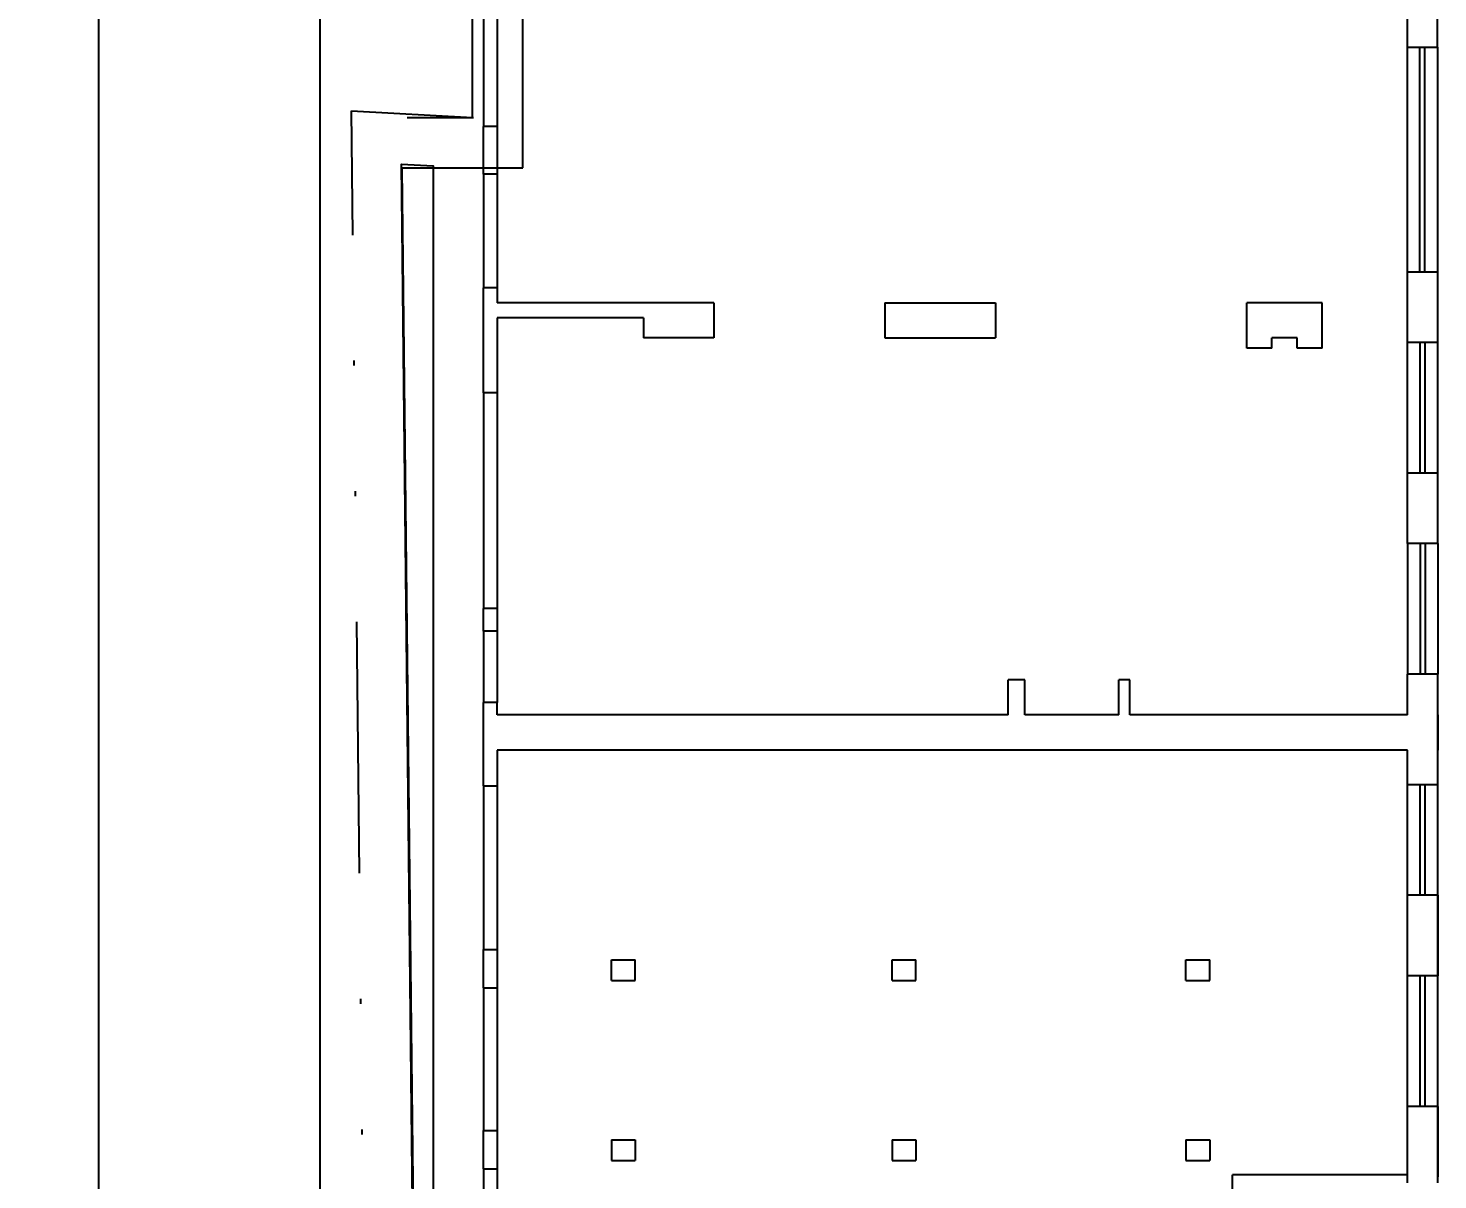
# Model space of a CAD drawing. Header units: metres. Extents: x -2640 to -492, y 2614 to 2999.
# Drawn here: x -2211.92 to -2183.89, y 2786.74 to 2809.65 of the extents above; entities that cross this region are included whole.
import ezdxf

# ---------------------------------------------------------------- set-up
doc = ezdxf.new("R2010")
doc.units = ezdxf.units.M
doc.header["$LTSCALE"] = 10
doc.header["$MEASUREMENT"] = 0
doc.linetypes.add('DASHDOT2', pattern=[0.5, 0.25, -0.125, 0, -0.125])
doc.linetypes.add('DIVIDE', pattern=[1.25, 0.5, -0.25, 0, -0.25, 0, -0.25])
doc.layers.get('DEFPOINTS').update_dxf_attribs({"linetype": 'CONTINUOUS'})
for name, color, linetype in [('ADIF', 150, 'CONTINUOUS'), ('CALLES', 2, 'CONTINUOUS'), ('CARPINTERIA', 2, 'CONTINUOUS'), ('COTAS', 2, 'CONTINUOUS'), ('EDIFICIOS', 4, 'CONTINUOUS'), ('HABILITA', 181, 'CONTINUOUS'), ('LIMITE', 2, 'DASHDOT2'), ('LINE_02', 2, 'CONTINUOUS'), ('MUROS-NUEVOS', 3, 'CONTINUOUS'), ('MUROS1', 12, 'CONTINUOUS'), ('Titulo (Solo límites)', 102, 'DIVIDE'), ('VISTA', 2, 'CONTINUOUS')]:
    doc.layers.add(name, color=color, linetype=linetype)
doc.styles.add('ROMANS', font='romans.shx')
doc.dimstyles.new('CHICAS', dxfattribs={"dimtxt": 0.8, "dimasz": 1, "dimexe": 0.18, "dimexo": 0.0625, "dimgap": 0.09, "dimtad": 0, "dimzin": 0, "dimdsep": 46, "dimtxsty": 'ROMANS', "dimcen": 0.09, "dimclrd": 1, "dimclre": 1, "dimclrt": 7, "dimadec": 0, "dimazin": 0, "dimtfac": 1, "dimtmove": 2, "dimatfit": 3, "dimfxl": 0, "dimtolj": 1, "dimtzin": 0, "dimarcsym": 0})

# ---------------------------------------------------------------- blocks, each defined once
blk = doc.blocks.new('*D39')
at = {"layer": 'COTAS', "color": 1, "lineweight": -2}
for p, q in [((-2202.39, 2845.273), (-2214.082, 2845.273)), ((-2213.902, 2844.273), (-2213.902, 2776.622)), ((-2213.902, 2704.943), (-2213.902, 2772.594)), ((-2204.452, 2703.943), (-2214.082, 2703.943))]:
    blk.add_line(p, q, dxfattribs=at)
at = {"layer": 'COTAS', "color": 1}
for points in [[(-2214.069, 2844.273), (-2213.736, 2844.273), (-2213.902, 2845.273)], [(-2214.069, 2704.943), (-2213.736, 2704.943), (-2213.902, 2703.943)]]:
    blk.add_solid(points, dxfattribs=at)
at = {"layer": 'DEFPOINTS', "color": 0}
for p in [(-2213.902, 2845.273), (-2202.328, 2845.273), (-2204.389, 2703.943)]:
    blk.add_point(p, dxfattribs=at)
at = {"layer": 'COTAS', "color": 7, "insert": (-2213.902, 2774.608), "char_height": 0.8, "attachment_point": 5, "rotation": 90, "style": 'ROMANS'}
blk.add_mtext('\\A1;141.33', dxfattribs=at)
blk = doc.blocks.new('*D278')
at = {"layer": 'COTAS', "color": 1, "lineweight": -2}
for p, q in [((-2204.477, 2828.092), (-2206.299, 2828.092)), ((-2206.119, 2827.092), (-2206.119, 2770.106)), ((-2206.119, 2709.092), (-2206.119, 2766.079)), ((-2204.496, 2708.092), (-2206.299, 2708.092))]:
    blk.add_line(p, q, dxfattribs=at)
at = {"layer": 'COTAS', "color": 1}
for points in [[(-2206.286, 2827.092), (-2205.952, 2827.092), (-2206.119, 2828.092)], [(-2206.286, 2709.092), (-2205.952, 2709.092), (-2206.119, 2708.092)]]:
    blk.add_solid(points, dxfattribs=at)
at = {"layer": 'DEFPOINTS', "color": 0}
for p in [(-2204.415, 2828.092), (-2206.119, 2708.092), (-2204.433, 2708.092)]:
    blk.add_point(p, dxfattribs=at)
at = {"layer": 'COTAS', "color": 7, "insert": (-2206.119, 2768.092), "char_height": 0.8, "attachment_point": 5, "rotation": 90, "style": 'ROMANS'}
blk.add_mtext('\\A1;120.00', dxfattribs=at)

msp = doc.modelspace()

# ---------------------------------------------------------------- linework, layer by layer
at = {"layer": 'ADIF'}
for p, q in [((-2202.084, 2806.876), (-2202.084, 2828.442)), ((-2203.445, 2709.226), (-2204.482, 2806.876)), ((-2204.482, 2806.876), (-2202.084, 2806.876))]:
    msp.add_line(p, q, dxfattribs=at)
at = {"layer": 'CALLES'}
msp.add_line((-2210.522, 2845.273), (-2210.522, 2705.639), dxfattribs=at)
at = {"layer": 'CARPINTERIA'}
for p, q in [((-2184.236, 2792.398), (-2184.236, 2794.598)), ((-2184.136, 2792.398), (-2184.136, 2794.598)), ((-2184.236, 2788.198), (-2184.236, 2790.798)), ((-2184.136, 2788.198), (-2184.136, 2790.798))]:
    msp.add_line(p, q, dxfattribs=at)
at = {"layer": 'EDIFICIOS'}
for p, q in [((-2184.492, 2809.274), (-2184.492, 2810.674)), ((-2183.892, 2809.274), (-2183.892, 2810.674)), ((-2184.492, 2809.274), (-2183.892, 2809.274)), ((-2202.87, 2806.746), (-2202.87, 2807.694)), ((-2202.595, 2807.694), (-2202.87, 2807.694)), ((-2202.595, 2807.694), (-2202.595, 2806.746)), ((-2202.595, 2806.746), (-2202.87, 2806.746)), ((-2183.886, 2804.799), (-2184.486, 2804.799)), ((-2184.486, 2803.399), (-2184.486, 2804.799)), ((-2183.886, 2803.399), (-2183.886, 2804.799)), ((-2202.595, 2804.487), (-2202.87, 2804.487)), ((-2202.87, 2802.396), (-2202.87, 2804.487)), ((-2202.595, 2804.487), (-2202.595, 2804.188)), ((-2198.286, 2804.188), (-2202.595, 2804.188)), ((-2198.286, 2804.188), (-2198.286, 2803.488)), ((-2194.886, 2804.188), (-2192.686, 2804.188)), ((-2194.886, 2804.188), (-2194.886, 2803.488)), ((-2192.686, 2804.188), (-2192.686, 2803.488)), ((-2186.186, 2804.188), (-2187.686, 2804.188)), ((-2187.686, 2803.288), (-2187.686, 2804.188)), ((-2186.186, 2803.288), (-2186.186, 2804.188)), ((-2202.595, 2803.888), (-2202.595, 2802.396)), ((-2199.686, 2803.888), (-2202.595, 2803.888)), ((-2199.686, 2803.888), (-2199.686, 2803.488)), ((-2198.286, 2803.488), (-2199.686, 2803.488)), ((-2194.886, 2803.488), (-2192.686, 2803.488)), ((-2186.686, 2803.488), (-2187.186, 2803.488)), ((-2187.186, 2803.288), (-2187.186, 2803.488)), ((-2186.686, 2803.288), (-2186.686, 2803.488)), ((-2183.886, 2803.399), (-2184.486, 2803.399)), ((-2187.186, 2803.288), (-2187.686, 2803.288)), ((-2186.186, 2803.288), (-2186.686, 2803.288)), ((-2202.595, 2802.396), (-2202.87, 2802.396)), ((-2183.886, 2800.799), (-2184.486, 2800.799)), ((-2184.486, 2799.399), (-2184.486, 2800.799)), ((-2183.886, 2799.399), (-2183.886, 2800.799)), ((-2183.886, 2799.399), (-2184.486, 2799.399)), ((-2202.87, 2797.656), (-2202.87, 2798.103)), ((-2202.595, 2798.103), (-2202.87, 2798.103)), ((-2202.595, 2798.103), (-2202.595, 2797.656)), ((-2202.595, 2797.656), (-2202.87, 2797.656)), ((-2192.101, 2796.688), (-2192.431, 2796.688)), ((-2192.431, 2795.988), (-2192.431, 2796.688)), ((-2192.101, 2795.988), (-2192.101, 2796.688)), ((-2190.01, 2796.688), (-2190.23, 2796.688)), ((-2190.23, 2795.988), (-2190.23, 2796.688)), ((-2190.01, 2795.988), (-2190.01, 2796.688)), ((-2183.886, 2796.798), (-2184.486, 2796.798)), ((-2184.486, 2795.988), (-2184.486, 2796.798)), ((-2183.886, 2794.598), (-2183.886, 2796.798)), ((-2202.595, 2796.235), (-2202.87, 2796.235)), ((-2202.87, 2794.579), (-2202.87, 2796.235)), ((-2202.595, 2795.988), (-2202.595, 2796.235)), ((-2192.431, 2795.988), (-2202.595, 2795.988)), ((-2190.23, 2795.988), (-2192.101, 2795.988)), ((-2184.486, 2795.988), (-2190.01, 2795.988)), ((-2202.595, 2795.288), (-2202.595, 2794.579)), ((-2184.486, 2795.288), (-2202.595, 2795.288)), ((-2184.486, 2794.598), (-2184.486, 2795.288)), ((-2202.87, 2794.579), (-2202.595, 2794.579)), ((-2183.886, 2794.598), (-2184.486, 2794.598)), ((-2184.486, 2790.798), (-2184.486, 2792.398)), ((-2183.886, 2792.398), (-2184.486, 2792.398)), ((-2184.486, 2790.798), (-2184.486, 2792.398)), ((-2183.886, 2792.398), (-2183.886, 2790.798)), ((-2183.886, 2790.798), (-2183.886, 2792.398)), ((-2202.87, 2790.559), (-2202.87, 2791.32)), ((-2202.87, 2791.32), (-2202.595, 2791.32)), ((-2202.595, 2791.32), (-2202.595, 2790.559)), ((-2200.324, 2791.113), (-2199.848, 2791.113)), ((-2200.324, 2790.701), (-2200.324, 2791.113)), ((-2199.848, 2790.701), (-2199.848, 2791.113)), ((-2194.742, 2790.701), (-2194.742, 2791.113)), ((-2194.742, 2791.113), (-2194.266, 2791.113)), ((-2194.266, 2790.701), (-2194.266, 2791.113)), ((-2188.9, 2791.113), (-2188.423, 2791.113)), ((-2188.9, 2790.701), (-2188.9, 2791.113)), ((-2188.423, 2790.701), (-2188.423, 2791.113)), ((-2183.886, 2790.798), (-2184.486, 2790.798)), ((-2202.87, 2790.559), (-2202.595, 2790.559)), ((-2200.324, 2790.701), (-2199.848, 2790.701)), ((-2194.742, 2790.701), (-2194.266, 2790.701)), ((-2188.9, 2790.701), (-2188.423, 2790.701)), ((-2184.486, 2786.798), (-2184.486, 2788.198)), ((-2183.886, 2788.198), (-2184.486, 2788.198)), ((-2184.486, 2786.673), (-2184.486, 2788.198)), ((-2183.886, 2788.198), (-2183.886, 2786.798)), ((-2183.886, 2786.673), (-2183.886, 2788.198)), ((-2202.87, 2787.718), (-2202.595, 2787.718)), ((-2202.87, 2786.957), (-2202.87, 2787.718)), ((-2202.595, 2787.718), (-2202.595, 2786.957)), ((-2200.324, 2787.53), (-2200.324, 2787.118)), ((-2200.324, 2787.53), (-2199.848, 2787.53)), ((-2199.848, 2787.53), (-2199.848, 2787.118)), ((-2194.742, 2787.53), (-2194.266, 2787.53)), ((-2194.742, 2787.53), (-2194.742, 2787.118)), ((-2194.266, 2787.53), (-2194.266, 2787.118)), ((-2188.9, 2787.53), (-2188.9, 2787.118)), ((-2188.9, 2787.53), (-2188.423, 2787.53)), ((-2188.423, 2787.53), (-2188.423, 2787.118)), ((-2200.324, 2787.118), (-2199.848, 2787.118)), ((-2194.742, 2787.118), (-2194.266, 2787.118)), ((-2188.9, 2787.118), (-2188.423, 2787.118)), ((-2202.87, 2786.957), (-2202.595, 2786.957))]:
    msp.add_line(p, q, dxfattribs=at)
at = {"layer": 'HABILITA'}
msp.add_lwpolyline([(-2203.953, 2755.521), (-2203.986, 2758.643), (-2204.326, 2790.655), (-2204.499, 2806.949), (-2203.87, 2806.915), (-2203.87, 2806.746), (-2203.87, 2804.487), (-2203.87, 2802.396), (-2203.87, 2798.103), (-2203.87, 2797.656), (-2203.87, 2796.235), (-2203.87, 2794.579), (-2203.87, 2791.32), (-2203.87, 2790.645), (-2203.87, 2787.718), (-2203.87, 2786.957), (-2203.87, 2774.614), (-2203.87, 2773.852), (-2203.863, 2770.792), (-2203.863, 2769.189), (-2203.863, 2757.493)], dxfattribs=at)
at = {"layer": 'LIMITE'}
msp.add_line((-2204.388, 2807.876), (-2203.064, 2807.876), dxfattribs=at)
at = {"layer": 'LINE_02'}
for p, q in [((-2202.87, 2809.868), (-2202.87, 2807.694)), ((-2202.595, 2809.868), (-2202.595, 2807.694)), ((-2184.486, 2804.799), (-2184.492, 2809.274)), ((-2184.242, 2804.799), (-2184.242, 2809.274)), ((-2184.142, 2804.799), (-2184.142, 2809.274)), ((-2183.886, 2804.799), (-2183.886, 2809.274)), ((-2202.87, 2806.746), (-2202.87, 2804.487)), ((-2202.595, 2806.746), (-2202.595, 2804.487)), ((-2184.486, 2800.799), (-2184.486, 2803.399)), ((-2184.236, 2800.799), (-2184.236, 2803.399)), ((-2184.136, 2800.799), (-2184.136, 2803.399)), ((-2183.886, 2800.799), (-2183.886, 2803.399)), ((-2202.87, 2802.396), (-2202.87, 2798.103)), ((-2202.595, 2802.396), (-2202.595, 2798.103)), ((-2184.486, 2799.398), (-2184.486, 2796.798)), ((-2184.236, 2799.399), (-2184.236, 2796.799)), ((-2184.236, 2799.398), (-2184.236, 2796.798)), ((-2184.136, 2799.399), (-2184.136, 2796.799)), ((-2184.136, 2799.398), (-2184.136, 2796.798)), ((-2183.886, 2799.399), (-2183.886, 2796.799)), ((-2183.886, 2799.398), (-2183.886, 2796.798)), ((-2202.87, 2797.656), (-2202.87, 2796.235)), ((-2202.595, 2797.656), (-2202.595, 2796.235)), ((-2202.87, 2794.579), (-2202.87, 2791.32)), ((-2202.595, 2794.579), (-2202.595, 2791.32)), ((-2202.87, 2790.559), (-2202.87, 2787.718)), ((-2202.595, 2790.559), (-2202.595, 2787.718)), ((-2202.87, 2786.957), (-2202.87, 2783.907)), ((-2202.595, 2786.957), (-2202.595, 2783.907))]:
    msp.add_line(p, q, dxfattribs=at)
at = {"layer": 'MUROS-NUEVOS'}
for p in [(-2184.486, 2786.833), (-2187.967, 2785.109)]:
    msp.add_line(p, (-2187.967, 2786.833), dxfattribs=at)
at = {"layer": 'MUROS1', "color": 7}
for p, q in [((-2184.486, 2795.988), (-2184.486, 2795.988)), ((-2183.886, 2795.988), (-2183.886, 2795.288))]:
    msp.add_line(p, q, dxfattribs=at)
at = {"layer": 'Titulo (Solo límites)'}
for p, q in [((-2203.084, 2807.877), (-2203.084, 2841.867)), ((-2204.389, 2703.943), (-2205.494, 2808.007)), ((-2205.494, 2808.007), (-2203.084, 2807.877))]:
    msp.add_line(p, q, dxfattribs=at)
at = {"layer": 'VISTA'}
for p, q in [((-2184.486, 2792.398), (-2184.486, 2794.598)), ((-2183.886, 2792.398), (-2183.886, 2794.598)), ((-2184.486, 2788.198), (-2184.486, 2790.798)), ((-2183.886, 2788.198), (-2183.886, 2790.798))]:
    msp.add_line(p, q, dxfattribs=at)

# ---------------------------------------------------------------- dimensions: what is measured, and where the dimension line sits
at = {"layer": 'COTAS'}
for base, p1, p2, picture, middle in [((-2213.902, 2845.273), (-2204.389, 2703.943), (-2202.328, 2845.273), '*D39', (-2213.902, 2774.608)), ((-2206.119, 2708.092), (-2204.415, 2828.092), (-2204.433, 2708.092), '*D278', (-2206.119, 2768.092))]:
    dim = msp.add_linear_dim(base=base, p1=p1, p2=p2, angle=90, dimstyle='CHICAS', dxfattribs=at)
    dim.commit()
    dim.dimension.update_dxf_attribs({"geometry": picture, "text_midpoint": middle})

doc.saveas('drawing.dxf')
